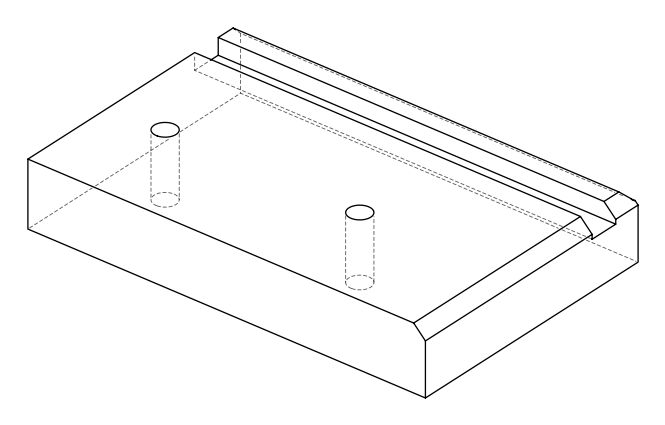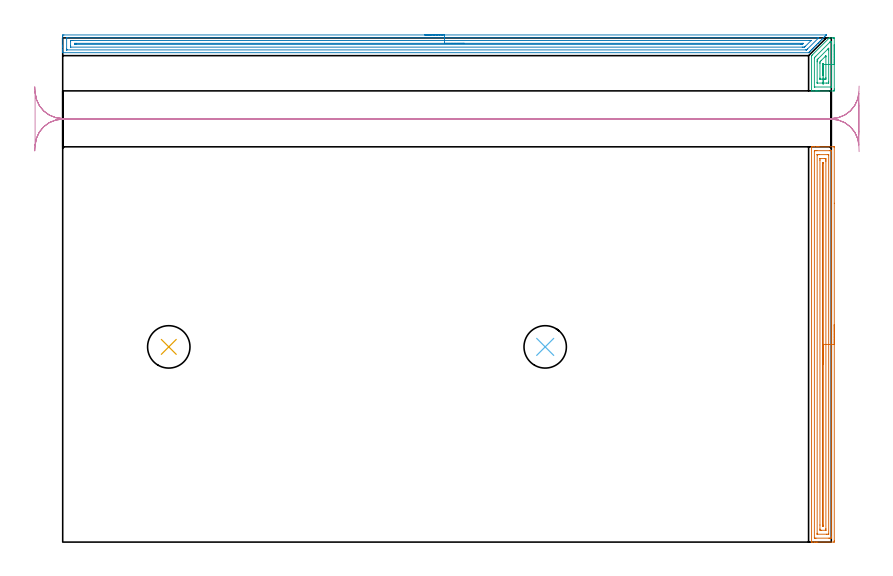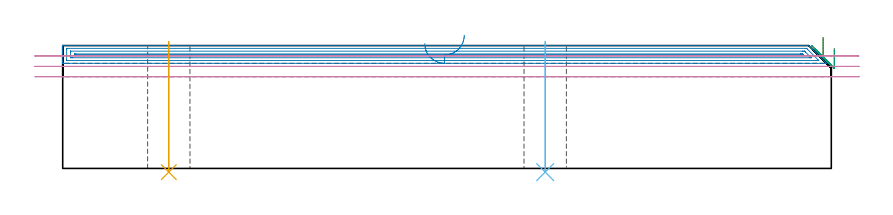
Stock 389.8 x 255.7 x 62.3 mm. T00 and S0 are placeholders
(PLAN: 6 operations, 2 tool changes, 27.7 min)
(1 AREA_MILL | FG_CHAMFER_SURFACE | UGT0205_001 | 8.19 min | 13683 mm3)
(2 AREA_MILL_1 | FG_CHAMFER_SURFACE_1 | UGT0205_001 | 12.42 min | 15785 mm3)
(3 AREA_MILL_2 | FG_CHAMFER_SURFACE_2 | UGT0205_001 | 1.1 min | 1859 mm3)
(4 MILL_RECTANGULAR_SLOT | SLOT_RECTANGULAR | UGT0201_006 | Follow Part, ap 7, ae 75% | 5.45 min | 173507 mm3)
(5 INDEXABLE_INSERT_DRILL_THROUGH_HOLE_FROM_SOLID | STEP1HOLE | NXT0302_014 | 0.27 min | 22592 mm3)
(6 INDEXABLE_INSERT_DRILL_THROUGH_HOLE_FROM_SOLID_1 | STEP1HOLE_1 | NXT0302_014 | 0.27 min | 22552 mm3)
(TOOL UGT0205_001 | Chamfer Mill 20 x 3 x 45 deg. | D20 FL50 Z2)
(TOOL UGT0201_006 | End Mill 28 mm | D28 FL25 Z2)
(TOOL NXT0302_014 | Index. Insert Drill 21.5mm [880-D2150L25-03] | D21.5 PA176 FL65 Z2)
(OP 1 AREA_MILL)
G17 G21 G94 G90
T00 M6
G54
G17 G0 G90 X391.3 Y110.25 S1061 M3
G43 Z72.3 H0
Z60.8
G94 G1 Y110.212 Z59.928 F250.
Y110.098 Z59.063
Y109.909 Z58.212
Y109.647 Z57.38
Y109.313 Z56.574
Y108.91 Z55.8
Y108.442 Z55.064
Y107.91 Z54.372
Y107.321 Z53.729
Y106.678 Z53.139
Y105.986 Z52.608
Y105.25 Z52.14
Y104.476 Z51.737
Y103.67 Z51.403
Y102.838 Z51.141
Y101.986 Z50.952
Y101.122 Z50.838
Y100.25 Z50.8
Y0.621
X391.296 Y0.188 Z50.802
X391.292 Y0.01 Z50.806
X391.111 Y0. Z50.986
X382.904 Z59.19
X382.365 Z59.731
X382.022 Z60.074
X381.483 Z60.613
X381.14 Z60.955
X380.157 Z61.943
X379.807 Z62.284
X379.802 Y0.007 Z62.288
X379.8 Y0.174 Z62.3
Y200.326
X379.803 Y200.493 Z62.288
X379.807 Y200.5 Z62.284
X380.157 Z61.943
X380.454 Z61.646
X381.14 Z60.955
X382.365 Z59.731
X382.904 Z59.19
X383.517 Z58.579
X390.842 Z51.256
X391.113 Y200.498 Z50.984
X391.292 Y200.49 Z50.806
X391.299 Y200.309 Z50.799
X391.3 Y171.859 Z50.8
Y100.25
X389.886 Z52.214
X389.885 Y2.483 Z52.215
X389.884 Y2.408 Z52.216
X389.876 Y2.01 Z52.224
X389.478 Y2.002 Z52.622
X389.078 Y2.001 Z53.022
X388.598 Y2. Z53.502
X382.022 Y2.001 Z60.078
X381.54 Y2.003 Z60.56
X381.318 Y2.01 Z60.782
X381.221 Y2.033 Z60.879
X381.215 Y2.332 Z60.885
Y2.408
Y198.017
X381.216 Y198.092 Z60.884
X381.224 Y198.49 Z60.876
X381.622 Y198.498 Z60.478
X382.022 Y198.499 Z60.078
X382.502 Y198.5 Z59.598
X389.078 Y198.499 Z53.022
X389.56 Y198.497 Z52.54
X389.782 Y198.49 Z52.318
X389.879 Y198.467 Z52.221
X389.885 Y198.168 Z52.215
Y198.092
X389.886 Y100.25 Z52.214
X388.472 Z53.628
X388.471 Y4.195 Z53.629
X388.47 Y4.055 Z53.63
X388.467 Y4.022 Z53.633
X388.466 Y4.012 Z53.634
X388.451 Y4.009 Z53.649
X388.386 Y4.002 Z53.714
X388.196 Y4.001 Z53.904
X387.506 Y4. Z54.594
X382.904 Y4.001 Z59.196
X382.712 Y4.005 Z59.388
X382.658 Y4.009 Z59.442
X382.635 Y4.013 Z59.465
X382.633 Y4.028 Z59.467
X382.63 Y4.102 Z59.47
X382.629 Y4.195 Z59.471
X382.628 Y4.474 Z59.472
X382.629 Y196.305 Z59.471
X382.63 Y196.445 Z59.47
X382.633 Y196.478 Z59.467
X382.634 Y196.488 Z59.466
X382.649 Y196.491 Z59.451
X382.714 Y196.498 Z59.386
X382.904 Y196.499 Z59.196
X383.594 Y196.5 Z58.506
X388.196 Y196.499 Z53.904
X388.388 Y196.495 Z53.712
X388.442 Y196.491 Z53.658
X388.465 Y196.487 Z53.635
X388.467 Y196.472 Z53.633
X388.47 Y196.398 Z53.63
X388.471 Y196.305 Z53.629
X388.472 Y196.026 Z53.628
Y100.25
X387.057 Z55.043
Y6.875
X387.054 Y6.245 Z55.046
X387.05 Y6.032 Z55.05
X387.047 Y6.009 Z55.053
X387.025 Y6.007 Z55.075
X386.972 Y6.003 Z55.128
X386.864 Y6.001 Z55.236
X384.65 Y6. Z57.45
X384.234 Y6.01 Z57.866
X384.049 Y6.026 Z58.051
X384.048 Y6.131 Z58.052
X384.044 Y6.614 Z58.056
X384.043 Y8.662 Z58.057
Y193.625
X384.046 Y194.255 Z58.054
X384.05 Y194.468 Z58.05
X384.053 Y194.491 Z58.047
X384.075 Y194.493 Z58.025
X384.128 Y194.497 Z57.972
X384.236 Y194.499 Z57.864
X386.45 Y194.5 Z55.65
X386.866 Y194.49 Z55.234
X387.051 Y194.474 Z55.049
X387.052 Y194.369 Z55.048
X387.056 Y193.886 Z55.044
X387.057 Y193.625 Z55.043
Y192.991
Y100.25
X385.643 Z56.457
Y8.568
X385.642 Y8.474 Z56.458
X385.637 Y8.285 Z56.463
X385.625 Y8.01 Z56.475
X385.55 Y8.008 Z56.55
X385.464 Y8.011 Z56.636
X385.459 Y8.379 Z56.641
X385.457 Y8.568 Z56.643
Y191.932
X385.458 Y192.026 Z56.642
X385.463 Y192.215 Z56.637
X385.475 Y192.49 Z56.625
X385.55 Y192.492 Z56.55
X385.636 Y192.489 Z56.464
X385.641 Y192.121 Z56.459
X385.643 Y191.932 Z56.457
Y100.25
Y99.378 Z56.495
Y98.514 Z56.609
Y97.662 Z56.798
Y96.83 Z57.06
Y96.024 Z57.394
Y95.25 Z57.797
Y94.514 Z58.265
Y93.822 Z58.796
Y93.179 Z59.386
Y92.59 Z60.029
Y92.058 Z60.721
Y91.59 Z61.457
Y91.187 Z62.231
Y90.853 Z63.037
Y90.591 Z63.869
Y90.402 Z64.72
Y90.288 Z65.585
Y90.25 Z66.457
G0 Z72.3
M5
M2
(OP 2 AREA_MILL_1)
G17 G21 G94 G90
T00 M6
G54
G17 G0 G90 X183.65 Y257.2 S1061 M3
G43 Z72.3 H0
Z63.3
G94 G1 X183.688 Z62.428 F250.
X183.802 Z61.563
X183.991 Z60.712
X184.253 Z59.88
X184.587 Z59.074
X184.99 Z58.3
X185.459 Z57.564
X185.99 Z56.872
X186.579 Z56.229
X187.222 Z55.639
X187.914 Z55.108
X188.65 Z54.64
X189.424 Z54.237
X190.23 Z53.903
X191.062 Z53.641
X191.914 Z53.452
X192.779 Z53.338
X193.65 Z53.3
X387.023
X387.274 Y257.195 Z53.305
X387.281 Y257.193 Z53.306
X387.274 Y257.173 Z53.326
X386.788 Y256.687 Z53.81
X386.239 Y256.138 Z54.361
X385.903 Y255.801 Z54.695
X385.375 Y255.275 Z55.225
X385.017 Y254.915 Z55.581
X384.511 Y254.411 Z56.089
X384.131 Y254.029 Z56.467
X383.648 Y253.548 Z56.952
X383.245 Y253.143 Z57.353
X383.103 Y253.003 Z57.496
X382.8 Y252.7 Z57.8
X382.359 Y252.257 Z58.239
X382.21 Y252.109 Z58.39
X381.921 Y251.821 Z58.679
X381.473 Y251.371 Z59.126
X380.997 Y250.897 Z59.603
X380.587 Y250.485 Z60.012
X380.087 Y249.987 Z60.513
X379.701 Y249.599 Z60.898
X379.177 Y249.077 Z61.422
X378.933 Y248.831 Z61.665
X378.815 Y248.714 Z61.784
X378.635 Y248.535 Z61.965
X378.511 Y248.411 Z62.088
X378.317 Y248.22 Z62.274
X378.295 Y248.204 Z62.289
X378.189 Y248.2 Z62.3
X0.175
X0.009 Y248.203 Z62.288
X0. Y248.228 Z62.263
Y248.603 Z61.896
Y248.904 Z61.596
Y249.599 Z60.896
Y250.833 Z59.664
Y251.371 Z59.123
Y251.988 Z58.507
Y256.417 Z54.08
X0.003 Y256.687 Z53.811
X0.009 Y257.192 Z53.306
X0.11 Y257.194 Z53.304
X0.622 Y257.2 Z53.3
X193.65
Y255.786 Z54.714
X383.118
X383.306 Y255.782 Z54.718
X383.399 Y255.779 Z54.721
X383.416 Y255.776 Z54.724
X383.409 Y255.767 Z54.733
X383.376 Y255.729 Z54.771
X383.278 Y255.628 Z54.872
X383.196 Y255.546 Z54.954
X377.741 Y250.091 Z60.409
X377.492 Y249.846 Z60.654
X377.272 Y249.634 Z60.866
X377.255 Y249.621 Z60.879
X377.231 Y249.618 Z60.882
X377.177 Y249.616 Z60.884
X377.067 Y249.615 Z60.885
X376.848 Y249.614 Z60.886
X2.187 Y249.615 Z60.885
X2.083 Y249.616 Z60.884
X2.032 Y249.619 Z60.881
X2.014 Y249.621 Z60.879
X2.01 Y249.634 Z60.866
X2.005 Y249.749 Z60.751
X2.001 Y250.005 Z60.495
Y255.319 Z55.181
X2.008 Y255.726 Z54.774
X2.01 Y255.775 Z54.725
X2.027 Y255.779 Z54.721
X2.08 Y255.782 Z54.718
X2.19 Y255.785 Z54.715
X2.409 Y255.786 Z54.714
X193.65
Y254.372 Z56.128
X378.635 Y254.371 Z56.129
X379.184
X379.318 Y254.369 Z56.131
X379.529 Y254.365 Z56.135
X379.546 Y254.355 Z56.145
X379.54 Y254.345 Z56.155
X379.529 Y254.329 Z56.171
X376.709 Y251.509 Z58.991
X376.569 Y251.371 Z59.129
X376.259 Y251.069 Z59.431
X376.209 Y251.035 Z59.465
X376.127 Y251.033 Z59.467
X375.954 Y251.031 Z59.469
X375.406 Y251.029 Z59.471
X375.06 Y251.028 Z59.472
X4.081 Y251.029 Z59.471
X4.04 Y251.03 Z59.47
X4.017 Y251.032 Z59.468
X4.012 Y251.034 Z59.466
X4.009 Y251.047 Z59.453
X4.003 Y251.176 Z59.324
X4.001 Y251.371 Z59.129
X4. Y251.566 Z58.934
Y254.029 Z56.471
Y254.223 Z56.277
X4.003 Y254.289 Z56.211
X4.008 Y254.34 Z56.16
X4.012 Y254.365 Z56.135
X4.025 Y254.366 Z56.134
X4.197 Y254.369 Z56.131
X4.745 Y254.371 Z56.129
X5.09 Y254.372 Z56.128
X193.65
Y252.957 Z57.543
X375.06
X375.249 Y252.956 Z57.544
X375.589 Y252.95 Z57.55
X375.685 Y252.945 Z57.555
X375.625 Y252.88 Z57.62
X375.545 Y252.8 Z57.7
X375.474 Y252.733 Z57.767
X375.152 Y252.45 Z58.05
X375.06 Y252.447 Z58.053
X374.871 Y252.444 Z58.056
X374.354 Y252.443 Z58.057
X374.167
X6.69
X6.171 Y252.445 Z58.055
X6.085 Y252.447 Z58.053
X6.023 Y252.449 Z58.051
X6.01 Y252.487 Z58.013
X6.009 Y252.7 Z57.8
X6.01 Y252.913 Z57.587
X6.023 Y252.951 Z57.549
X6.085 Y252.954 Z57.546
X6.173 Y252.956 Z57.544
X6.358 Y252.957 Z57.543
X6.878
X193.65
X194.522 Z57.581
X195.387 Z57.695
X196.238 Z57.883
X197.07 Z58.146
X197.876 Z58.48
X198.65 Z58.882
X199.386 Z59.351
X200.078 Z59.882
X200.721 Z60.472
X201.311 Z61.115
X201.842 Z61.807
X202.31 Z62.543
X202.713 Z63.316
X203.047 Z64.122
X203.309 Z64.954
X203.498 Z65.806
X203.612 Z66.671
X203.65 Z67.543
G0 Z72.3
M5
M2
(OP 3 AREA_MILL_2)
G17 G21 G94 G90
T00 M6
G54
G17 G0 G90 X391.3 Y252.25 S1061 M3
G43 Z72.3 H0
Z60.8
G94 G1 Y252.212 Z59.928 F250.
Y252.098 Z59.063
Y251.909 Z58.212
Y251.647 Z57.38
Y251.313 Z56.574
Y250.91 Z55.8
Y250.442 Z55.064
Y249.91 Z54.372
Y249.321 Z53.729
Y248.678 Z53.14
Y247.986 Z52.608
Y247.25 Z52.14
Y246.476 Z51.737
Y245.67 Z51.403
Y244.838 Z51.141
Y243.986 Z50.952
Y243.122 Z50.838
Y242.25 Z50.8
Y229.785
X391.299 Y229.358 Z50.801
X391.294 Y228.902 Z50.803
X391.291 Y228.809 Z50.805
X390.842 Y228.8 Z51.255
X383.786 Z58.308
X383.13 Z58.968
X382.904 Z59.193
X382.248 Z59.849
X382.022 Z60.074
X381.571 Z60.528
X380.71 Z61.389
X380.033 Y228.801 Z62.065
X379.806 Y228.81 Z62.292
X379.8 Y228.914 Z62.3
X379.803 Y246.26 Z62.297
X379.795 Y246.641 Z62.289
X379.806 Y246.701 Z62.278
X379.878 Y246.782 Z62.211
X379.974 Y246.876 Z62.123
X380.258 Y247.159 Z61.841
X388.537 Y255.438 Z53.561
X388.637 Y255.538 Z53.459
X388.793 Y255.69 Z53.305
X388.832 Y255.7 Z53.268
X390.39 Z51.708
X390.842 Z51.254
X391.067 Z51.03
X391.291 Y255.698 Z50.805
X391.296 Y255.586 Z50.804
X391.3 Y255.355 Z50.8
Y242.25
X389.886 Z52.214
Y231.136
X389.883 Y230.933 Z52.217
X389.881 Y230.832 Z52.219
X389.88 Y230.815 Z52.22
X389.84 Y230.81 Z52.26
X389.745 Y230.806 Z52.355
X389.411 Y230.801 Z52.689
X381.474 Y230.8 Z60.626
X381.305 Y230.803 Z60.795
X381.233 Y230.807 Z60.867
X381.223 Y230.81 Z60.877
X381.22 Y230.817 Z60.88
X381.217 Y230.85 Z60.883
X381.215 Y230.92 Z60.885
X381.217 Y245.285 Z60.883
X381.224 Y245.661 Z60.876
X381.287 Y245.728 Z60.813
X381.471 Y245.917 Z60.629
X381.8 Y246.251 Z60.3
X381.912 Y246.362 Z60.188
X388.996 Y253.446 Z53.104
X389.078 Y253.526 Z53.022
X389.203 Y253.644 Z52.897
X389.253 Y253.69 Z52.847
X389.316 Y253.692 Z52.784
X389.628 Y253.698 Z52.472
X389.795 Y253.694 Z52.305
X389.866 Y253.69 Z52.234
X389.879 Y253.68 Z52.221
X389.881 Y253.65 Z52.219
X389.884 Y253.58 Z52.216
X389.886 Y253.438 Z52.214
Y253.363
Y242.25
X388.472 Z53.628
X388.471 Y233.526 Z53.629
X388.469 Y232.915 Z53.631
X388.467 Y232.846 Z53.633
X388.465 Y232.819 Z53.635
X388.422 Y232.81 Z53.678
X388.307 Y232.802 Z53.793
X388.196 Y232.801 Z53.904
X387.428 Y232.8 Z54.672
X382.791 Y232.801 Z59.309
X382.715 Y232.804 Z59.385
X382.655 Y232.81 Z59.445
X382.635 Y232.815 Z59.465
X382.634 Y232.824 Z59.466
X382.631 Y232.915 Z59.469
X382.63 Y233.192 Z59.47
X382.631 Y243.584 Z59.469
X382.632 Y243.858 Z59.468
X382.636 Y244.473 Z59.464
X382.638 Y244.606 Z59.462
X382.695 Y244.684 Z59.405
X382.904 Y244.901 Z59.196
X383.132 Y245.132 Z58.968
X383.361 Y245.362 Z58.739
X388.002 Y250.002 Z54.098
X388.196 Y250.193 Z53.904
X388.451 Y250.439 Z53.649
X388.467 Y250.441 Z53.633
X388.468 Y250.436 Z53.632
X388.47 Y250.42 Z53.63
X388.471 Y249.807 Z53.629
X388.472 Y249.529 Z53.628
Y242.25
X387.057 Z55.043
Y235.582
X387.056 Y234.953 Z55.044
X387.053 Y234.862 Z55.047
X387.051 Y234.815 Z55.049
X387.013 Y234.81 Z55.087
X386.82 Y234.805 Z55.28
X386.432 Y234.8 Z55.668
X386.326 Z55.774
X384.562 Z57.538
X384.249 Y234.803 Z57.851
X384.093 Y234.807 Z58.007
X384.058 Y234.81 Z58.042
X384.05 Y234.829 Z58.05
X384.048 Y234.877 Z58.052
X384.044 Y235.322 Z58.056
X384.045 Y242.695 Z58.055
X384.048 Y243.319 Z58.052
X384.052 Y243.584 Z58.048
X384.356 Y243.898 Z57.744
X384.668 Y244.218 Z57.432
X384.794 Y244.346 Z57.306
X386.7 Y246.251 Z55.4
X386.82 Y246.367 Z55.28
X387.014 Y246.553 Z55.086
X387.051 Y246.573 Z55.049
X387.054 Y246.513 Z55.046
X387.057 Y246.251 Z55.043
Y246.056
Y242.25
X385.643 Z56.457
Y237.172
X385.64 Y236.985 Z56.46
X385.636 Y236.86 Z56.464
X385.631 Y236.809 Z56.469
X385.619 Y236.807 Z56.481
X385.55 Y236.806 Z56.55
X385.477 Y236.81 Z56.623
X385.465 Y237.082 Z56.635
X385.46 Y237.267 Z56.64
X385.458 Y237.36 Z56.642
Y237.453
X385.459 Y241.897 Z56.641
Y241.989
X385.461 Y242.173 Z56.639
X385.466 Y242.536 Z56.634
X385.55 Y242.647 Z56.55
X385.572 Y242.672 Z56.528
X385.594 Y242.695 Z56.506
X385.618 Y242.708 Z56.482
X385.637 Y242.713 Z56.463
X385.639 Y242.695 Z56.461
X385.642 Y242.639 Z56.458
X385.643 Y242.601 Z56.457
Y242.25
Y241.378 Z56.495
Y240.513 Z56.608
X385.644 Y239.661 Z56.797
Y238.829 Z57.059
Y238.023 Z57.393
Y237.249 Z57.796
Y236.513 Z58.264
X385.645 Y235.821 Z58.795
Y235.178 Z59.384
Y234.588 Z60.027
Y234.057 Z60.719
Y233.588 Z61.455
Y233.185 Z62.229
Y232.851 Z63.035
Y232.589 Z63.867
Y232.4 Z64.718
Y232.286 Z65.583
Y232.247 Z66.455
G0 Z72.3
M5
M2
(OP 4 MILL_RECTANGULAR_SLOT)
G17 G21 G94 G90
T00 M6
G54
G17 G0 G90 X-14.166 Y198.422 S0 M3
G43 Z72.3 H0
Z57.033
G94 G1 X-13.97 Y201.416 F250.
G2 X0. Y214.5 R14. F500.
G1 X389.8
G2 X403.258 Y204.356 R14.
G1 X403.287 Y204.348
G3 X403.8 Y208.08 R14.
G1 Y221.218
G3 X403.287 Y224.951 R14.
G1 X403.258 Y224.943
G2 X389.8 Y214.8 R14.
G1 X0.
G2 X-13.97 Y227.884 R14.
G1 X-14.166 Y230.878 F250.
G0 Y198.422 Z51.767
G1 X-13.97 Y201.416
G2 X0. Y214.5 R14. F500.
G1 X389.8
G2 X403.749 Y201.69 R14.
G1 X403.779 Y201.688
G3 X403.8 Y202.427 R14.
G1 Y226.818
G3 X403.777 Y227.59 R14.
G1 X403.747 Y227.589
G2 X389.8 Y214.8 R14.
G1 X0.
G2 X-13.97 Y227.884 R14.
G1 X-14.166 Y230.878 F250.
G0 Z72.3
X403.903 Y231.269
Z46.5
G1 X403.79 Y228.271
G2 X389.8 Y214.8 R14. F500.
G1 X0.
G2 X-13.99 Y228.271 R14.
G1 X-14.
Y201.029
X-13.99
G2 X0. Y214.5 R14.
G1 X389.8
G2 X403.79 Y201.029 R14.
G1 X403.903 Y198.031 F250.
G0 Z72.3
M5
M2
(OP 5 INDEXABLE_INSERT_DRILL_THROUGH_HOLE_FROM_SOLID)
G17 G21 G94 G90
T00 M6
G54
G17 G0 G90 X53.8 Y99. S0 M3
G43 Z72.3 H1
G94 G81 G98 Z-1.875 F250. R64.3
G80
M5
M2
(OP 6 INDEXABLE_INSERT_DRILL_THROUGH_HOLE_FROM_SOLID_1)
G17 G21 G94 G90
T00 M6
G54
G17 G0 G90 X244.7 Y99. S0 M3
G43 Z72.3 H1
G94 G81 G98 Z-1.875 F250. R64.3
G80
M5
M2
